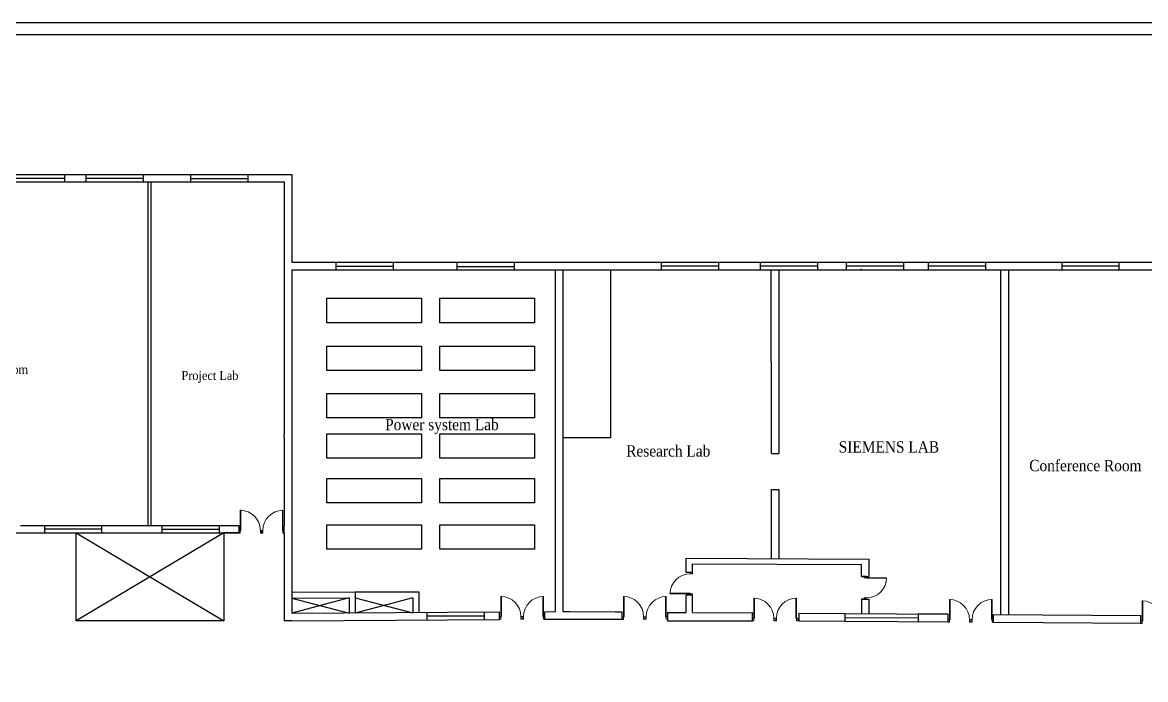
# Model space of a CAD drawing. Header units: metres. Extents: x 25 to 122, y -74 to 416.
# Drawn here: x 59.97 to 96.63, y 341.89 to 363.34 of the extents above; entities that cross this region are included whole.
import ezdxf

# ---------------------------------------------------------------- set-up
doc = ezdxf.new("R2010")
doc.units = ezdxf.units.M
doc.header["$MEASUREMENT"] = 0
doc.layers.add('DOOR', color=10, linetype='Continuous', lineweight=15)
doc.styles.add('DUTCH', font='dutch.ttf')

# ---------------------------------------------------------------- blocks, each defined once
blk = doc.blocks.new('A$C764D24B9')
at = {"layer": 'DOOR'}
for points in [[(0.056, 0.111), (0.083, 0.111), (0.083, 1), (0.056, 1)], [(0, 0), (0.056, 0), (0.056, 0.111), (0, 0.111)], [(0.944, 0), (1, 0), (1, 0.111), (0.944, 0.111)]]:
    blk.add_lwpolyline(points, close=True, dxfattribs=at)
blk.add_arc((0.056, 0.111), 0.889, 0, 90, dxfattribs=at)

msp = doc.modelspace()

# ---------------------------------------------------------------- linework, layer by layer
at = {"linetype": 'Continuous', "ltscale": 0.1}
for p, q in [((33.343, 358.376), (68.759, 358.377)), ((59.47, 358.257), (61.341, 358.257)), ((61.341, 358.38), (61.341, 358.134)), ((62.038, 358.37), (62.038, 358.124)), ((62.038, 358.247), (63.908, 358.247)), ((63.908, 358.37), (63.908, 358.124)), ((65.452, 358.362), (65.452, 358.115)), ((65.452, 358.239), (67.322, 358.239)), ((67.322, 358.362), (67.322, 358.115)), ((68.759, 358.377), (68.759, 355.509)), ((56.816, 358.13), (68.512, 358.13, 0)), ((60.151, 358.13, 0), (68.512, 358.13, 0)), ((64.068, 346.919), (64.068, 358.13)), ((64.166, 346.919), (64.166, 358.13)), ((68.512, 358.13), (68.513, 355.509)), ((68.512, 358.13), (68.512, 349.872, 37.789)), ((68.513, 355.509), (68.513, 349.872, 32.726)), ((68.759, 355.509), (110.414, 355.509)), ((70.197, 355.503), (70.197, 355.257)), ((70.197, 355.38), (72.068, 355.38)), ((72.068, 355.503), (72.068, 355.257)), ((74.15, 355.489), (74.15, 355.243)), ((74.15, 355.366), (76.02, 355.366)), ((76.02, 355.489), (76.02, 355.243)), ((80.814, 355.509), (80.814, 355.263)), ((80.814, 355.386), (82.685, 355.386)), ((82.685, 355.509), (82.685, 355.263)), ((84.049, 355.509), (84.049, 355.263)), ((84.049, 355.386), (85.92, 355.386)), ((85.92, 355.509), (85.92, 355.263)), ((86.853, 355.509), (86.853, 355.263)), ((86.853, 355.386), (88.724, 355.386)), ((87.359, 355.263, 30.691), (87.359, 355.295, 30.545)), ((88.724, 355.509), (88.724, 355.263)), ((89.532, 355.509), (89.532, 355.263)), ((89.532, 355.386), (91.403, 355.386)), ((91.403, 355.509), (91.403, 355.263)), ((93.893, 355.51), (93.893, 355.263)), ((93.893, 355.386), (95.763, 355.386)), ((95.763, 355.51), (95.763, 355.263)), ((68.759, 355.263), (110.167, 355.263)), ((68.759, 355.263), (68.759, 344.051, 51.306)), ((77.366, 344.103, 51.068), (77.366, 355.263)), ((77.612, 355.263), (77.612, 344.104)), ((77.612, 355.263), (79.581, 355.263)), ((77.612, 355.263), (77.612, 353.786)), ((77.612, 355.263), (84.414, 355.263, 0)), ((77.612, 355.263), (79.169, 355.263)), ((79.169, 355.263), (79.169, 349.776)), ((83.407, 355.263), (83.653, 355.263)), ((84.415, 349.268, 18.094), (84.414, 355.263)), ((84.661, 355.263), (84.661, 349.268, 18.094)), ((91.908, 344.004, 51.52), (91.908, 355.263, 0)), ((92.154, 355.263, 0), (92.154, 344.003, 0)), ((68.513, 349.872, 49.877), (68.512, 349.872, 49.877)), ((68.513, 349.774, 49.877), (68.512, 349.872, 37.789)), ((79.169, 349.776), (77.612, 349.776)), ((68.512, 349.774, 38.24), (68.512, 346.919, 51.306)), ((68.512, 349.774, 49.877), (68.513, 349.774, 49.877)), ((68.513, 349.774, 33.298), (68.513, 346.919, 49.877)), ((84.415, 349.268, 16.907), (84.661, 349.268, 16.907)), ((84.415, 345.832, 28.467), (84.415, 348.087, 21.66)), ((84.415, 348.087, 16.907), (84.661, 348.087, 16.907)), ((84.661, 348.087, 21.66), (84.661, 345.831, 28.47)), ((59.905, 346.919, 51.306), (60.151, 346.919, 51.306)), ((60.151, 346.919, 51.306), (63.59, 346.919, 51.306)), ((60.681, 346.928), (60.681, 346.682)), ((62.551, 346.928), (62.551, 346.682)), ((63.59, 346.919, 51.306), (63.688, 346.919, 51.306)), ((63.688, 346.919, 51.306), (66.74, 346.919, 51.306)), ((64.517, 346.919), (64.517, 346.673)), ((66.388, 346.919), (66.388, 346.673)), ((66.74, 346.919, 51.306), (67.036, 346.919, 51.306)), ((67.036, 346.673, 49.877), (67.036, 346.919, 49.877)), ((68.512, 346.919, 51.306), (68.513, 346.919, 51.306)), ((68.513, 346.673, 49.877), (68.513, 346.917, 49.877)), ((59.569, 346.673, 51.306), (66.781, 346.673, 51.306)), ((60.681, 346.805), (62.551, 346.805)), ((61.722, 346.673, 51.306), (66.543, 343.805, 49.877)), ((66.543, 346.673, 49.877), (61.722, 343.805, 49.877)), ((64.517, 346.796), (66.388, 346.796)), ((67.077, 346.673, 49.877), (66.543, 346.673, 49.877)), ((66.781, 346.673, 51.306), (67.077, 346.673, 51.012)), ((67.733, 346.673, 50.359), (67.815, 346.673, 50.277)), ((67.815, 346.673, 49.877), (67.733, 346.673, 49.877)), ((68.471, 346.673, 51.306), (68.513, 346.673, 51.306)), ((68.513, 346.673, 49.877), (68.471, 346.673, 49.877)), ((68.513, 346.673, 49.877), (68.471, 346.673, 49.877)), ((68.513, 346.673, 49.877), (68.513, 343.805, 49.877)), ((81.633, 345.845, 27.159), (87.606, 345.817, 29.858)), ((81.633, 345.377, 28.683), (81.633, 345.845, 28.683)), ((87.606, 345.251, 27.141), (87.606, 345.817, 25.556)), ((81.841, 345.377, -33.394), (81.633, 345.377, -33.394)), ((81.841, 345.664, 27.724), (87.36, 345.637, 74.738)), ((81.841, 345.336, 26.903), (81.841, 345.664, 25.986)), ((81.841, 345.377, -33.394), (81.841, 345.377, -33.394)), ((87.36, 345.251, 76.506), (87.36, 345.637, 74.738)), ((87.522, 345.251, 28.229), (87.36, 345.251, 28.229)), ((87.36, 345.251, 28.229), (87.606, 345.251, 28.229)), ((81.841, 344.075, 30.433), (81.841, 344.68, 28.74)), ((68.759, 344.543, 51.306), (70.634, 344.548, 51.306)), ((70.634, 344.548, 51.306), (68.759, 344.051, 51.306)), ((68.759, 344.543, 51.306), (70.634, 344.548, 51.306)), ((70.634, 344.548, 51.306), (68.759, 344.051, 51.306)), ((68.759, 344.543, 51.306), (70.635, 344.055, 51.306)), ((68.759, 344.543, 51.306), (70.635, 344.055, 51.306)), ((70.634, 344.548, 51.306), (70.635, 344.055, 51.306)), ((72.707, 344.553, 51.306), (70.832, 344.056, 51.306)), ((70.832, 344.548, 51.306), (72.708, 344.06, 51.306)), ((81.633, 344.076, 30.429), (81.633, 344.639, 28.855)), ((81.841, 344.639, -33.394), (81.633, 344.639, -33.394)), ((87.522, 344.513, 28.229), (87.36, 344.513, 28.229)), ((87.36, 344.513, 28.229), (87.606, 344.513, 28.229)), ((87.36, 344.513, 28.229), (87.36, 344.036, 28.229)), ((87.606, 344.034, 30.545), (87.606, 344.513, 29.207)), ((68.759, 344.051, 51.306), (75.543, 344.092, 43.469)), ((73.17, 344.089), (73.17, 343.843)), ((73.17, 343.966), (75.04, 343.966)), ((75.04, 344.089), (75.04, 343.843)), ((75.543, 343.846, 41.363), (75.543, 344.092, 41.363)), ((77.02, 344.101, 41.762), (77.366, 344.103, 41.363)), ((77.02, 343.857, 41.363), (77.02, 344.101, 41.363)), ((77.612, 344.104, 41.078), (77.836, 344.103, 40.82)), ((77.612, 344.104, 41.078), (79.548, 344.091, 38.842)), ((79.313, 344.092, 39.113), (79.548, 344.092, 39.113)), ((79.548, 343.856, 41.363), (79.548, 344.092, 41.363)), ((81.025, 344.079, 40.24), (81.025, 343.804, 40.24)), ((81.025, 344.079, 40.24), (81.633, 344.076, 30.429)), ((81.841, 344.075, 30.433), (83.862, 344.061, 30.439)), ((83.407, 344.06, 33.814), (83.407, 344.064, 33.804)), ((83.654, 344.062, 33.809), (83.654, 344.06, 33.814)), ((83.8, 343.804, 31.315), (83.805, 344.061, 30.439)), ((85.313, 344.05, 31.315), (85.311, 343.804, 31.315)), ((85.313, 344.05, 30.444), (86.813, 344.04, 30.449)), ((86.813, 344.04, 31.315), (86.811, 343.794, 31.315)), ((86.812, 343.915, 29.923), (89.203, 343.897, 26.551)), ((86.813, 344.04, 30.449), (90.187, 344.016, 26.551)), ((90.187, 344.016, 26.551), (89.203, 344.016, 26.551)), ((89.203, 344.016, 26.551), (89.203, 343.777, 26.551)), ((90.187, 344.007), (90.187, 344.018)), ((90.187, 343.761), (90.187, 344.007)), ((91.664, 343.761), (91.664, 344.007)), ((91.664, 344.006, 24.844), (96.476, 343.972, 19.286)), ((96.476, 343.717, -7.265), (96.476, 343.972, -7.265)), ((68.76, 343.805, 51.306), (68.513, 343.805, 51.306)), ((68.76, 343.805, 51.306), (75.543, 343.846, 43.47)), ((77.02, 343.857, 41.363), (77.368, 343.857, 41.363)), ((77.368, 343.857, 41.363), (77.61, 343.858, 41.078)), ((77.61, 343.858, 41.078), (77.836, 343.856, 41.363)), ((77.836, 343.856, 41.363), (79.589, 343.856, 41.363)), ((81.025, 343.804, 40.24), (83.8, 343.804, 31.315)), ((85.311, 343.804, 31.315), (86.811, 343.794, 31.315)), ((86.811, 343.794, 30.449), (90.228, 343.77, 26.501)), ((91.664, 343.761), (91.664, 343.76)), ((91.664, 343.76, 24.842), (96.517, 343.726, 19.236))]:
    msp.add_line(p, q, dxfattribs=at)
for points in [[(25.538, 363.335), (118.206, 363.335), (118.206, 320.436), (25.538, 320.436)], [(25.932, 362.941), (117.812, 362.941), (117.812, 320.83), (25.932, 320.83)], [(69.903, 354.331), (72.995, 354.331), (72.995, 353.534), (69.903, 353.534)], [(73.593, 354.331), (76.685, 354.331), (76.685, 353.534), (73.593, 353.534)], [(69.903, 352.769), (72.995, 352.769), (72.995, 351.972), (69.903, 351.972)], [(73.593, 352.769), (76.685, 352.769), (76.685, 351.972), (73.593, 351.972)], [(69.903, 351.222), (72.995, 351.222), (72.995, 350.425), (69.903, 350.425)], [(73.593, 351.222), (76.685, 351.222), (76.685, 350.425), (73.593, 350.425)], [(69.903, 349.907), (72.995, 349.907), (72.995, 349.11), (69.903, 349.11)], [(73.593, 349.907), (76.685, 349.907), (76.685, 349.11), (73.593, 349.11)], [(69.903, 348.448), (72.995, 348.448), (72.995, 347.651), (69.903, 347.651)], [(73.593, 348.448), (76.685, 348.448), (76.685, 347.651), (73.593, 347.651)], [(69.903, 346.933), (72.995, 346.933), (72.995, 346.137), (69.903, 346.137)], [(73.593, 346.933), (76.685, 346.933), (76.685, 346.137), (73.593, 346.137)]]:
    msp.add_lwpolyline(points, close=True, dxfattribs=at)
at = {"linetype": 'Continuous', "ltscale": 0.1, "elevation": 51.306}
for points in [[(68.758, 344.74), (70.83, 344.745), (70.832, 344.056)], [(68.758, 344.74), (70.83, 344.745), (70.832, 344.056)], [(70.832, 344.745), (72.904, 344.75), (72.905, 344.061)], [(70.634, 344.548), (70.635, 344.055)], [(72.707, 344.553), (72.708, 344.06)]]:
    msp.add_lwpolyline(points, dxfattribs=at)
at = {"linetype": 'Continuous', "ltscale": 0.1}
msp.add_polyline3d([(66.543, 346.673, 49.877), (66.543, 343.805, 49.877), (61.722, 343.805, 49.877), (61.722, 346.673, 51.306)], close=True, dxfattribs=at)

# ---------------------------------------------------------------- block references
at = {"linetype": 'Continuous', "ltscale": 0.1, "xscale": 0.7384369212746258, "yscale": 0.7384369212746258, "zscale": 0.7384369212746258}
for p in [(67.036, 346.673, 49.877), (75.543, 343.857, 41.363), (79.548, 343.856, 41.363), (83.8, 343.804, 31.315), (90.187, 343.761), (96.476, 343.717, -7.265)]:
    msp.add_blockref('A$C764D24B9', p, dxfattribs=at)
at = {"linetype": 'Continuous', "ltscale": 0.1, "extrusion": (0, 0, -1), "xscale": 0.7384369212746258, "yscale": 0.7384369212746258, "zscale": -0.7384369212739089}
for p in [(-68.513, 346.673, -49.877), (-77.02, 343.857, -41.363), (-81.025, 343.856, -41.363), (-85.277, 343.804, -31.315), (-91.664, 343.761)]:
    msp.add_blockref('A$C764D24B9', p, dxfattribs=at)
at = {"linetype": 'Continuous', "ltscale": 0.1, "xscale": 0.7384369212746258, "yscale": 0.7384369212746258, "zscale": 0.7384369212746258}
for p, rotation in [((81.843, 344.639, -33.394), 89.99999999999999), ((87.44, 345.251, 28.229), 270)]:
    msp.add_blockref('A$C764D24B9', p, dxfattribs=dict(at, rotation=rotation))

# ---------------------------------------------------------------- texts
at = {"style": 'DUTCH', "width": 0.9}
for s, height, p in [('Class Room', 0.2954, (58.198, 351.862, -44.773)), ('Project Lab', 0.29537, (65.156, 351.664)), ('Power system Lab', 0.36922, (71.806, 350.026)), ('Research Lab', 0.36922, (79.677, 349.164)), ('SIEMENS LAB', 0.36922, (86.614, 349.295)), ('Conference Room', 0.36922, (92.835, 348.687))]:
    msp.add_text(s, height=height, dxfattribs=at).set_placement(p)

doc.saveas('drawing.dxf')
